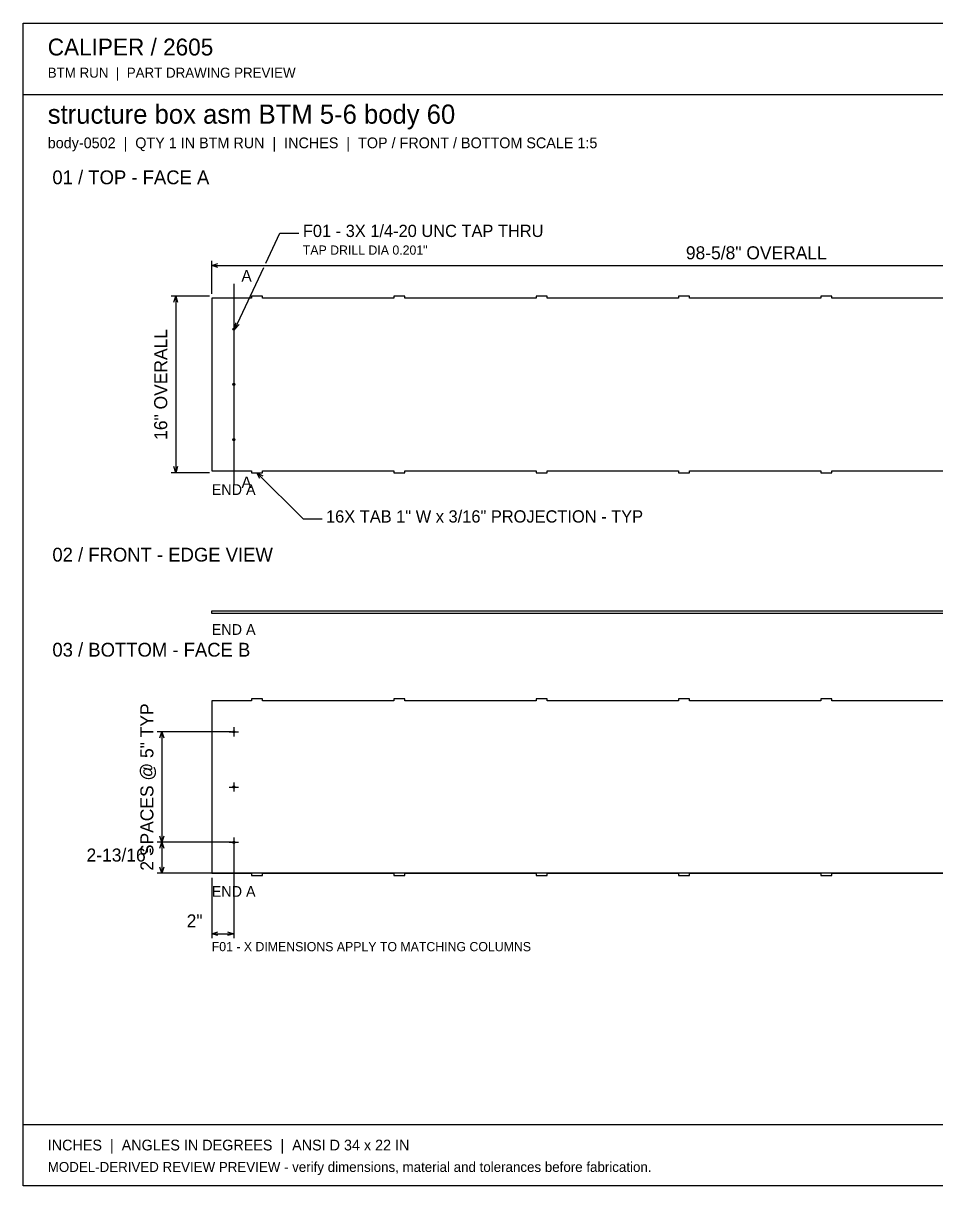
# Model space of a CAD drawing. Header units: inches. Extents: x 2 to 168, y 2 to 108.
# Drawn here: x 2.4 to 85, y 2.4 to 107.6 of the extents above; entities that cross this region are included whole.
import ezdxf
from ezdxf.enums import TextEntityAlignment as Align

# ---------------------------------------------------------------- set-up
doc = ezdxf.new("R2010")
doc.units = ezdxf.units.IN
doc.header["$MEASUREMENT"] = 0

msp = doc.modelspace()

# ---------------------------------------------------------------- linework, layer by layer
at = {"layer": 'ANNOTATION'}
for p, q in [((24.32, 85.9), (25.6, 88.63)), ((25.6, 88.63), (27.33, 88.63)), ((19.43, 83.14), (19.43, 86.13)), ((19.43, 85.71), (19.99, 85.88)), ((19.43, 85.71), (118.07, 85.71)), ((19.99, 85.53), (19.43, 85.71)), ((21.53, 79.93), (24.14, 85.52)), ((21.43, 84.04), (21.43, 65.89)), ((19.22, 82.93), (15.75, 82.93)), ((15.99, 82.38), (16.17, 82.93)), ((16.17, 82.93), (16.17, 66.93)), ((16.17, 82.93), (16.34, 82.38)), ((21.53, 79.93), (21.61, 80.51)), ((21.92, 80.36), (21.53, 79.93)), ((16.17, 66.93), (15.99, 67.49)), ((16.34, 67.49), (16.17, 66.93)), ((19.22, 66.93), (15.75, 66.93)), ((23.53, 66.93), (27.7, 62.76)), ((23.8, 66.41), (23.53, 66.93)), ((23.53, 66.93), (24.05, 66.66)), ((27.7, 62.76), (29.43, 62.76)), ((21.22, 43.47), (14.5, 43.47)), ((14.74, 42.92), (14.92, 43.47)), ((14.92, 43.47), (14.92, 33.47)), ((14.92, 43.47), (15.09, 42.92)), ((21.01, 43.47), (21.85, 43.47)), ((21.43, 43.89), (21.43, 43.06)), ((21.01, 38.47), (21.85, 38.47)), ((21.43, 38.89), (21.43, 38.06)), ((14.92, 33.47), (14.74, 34.03)), ((15.09, 34.03), (14.92, 33.47)), ((21.43, 33.89), (21.43, 33.06)), ((21.22, 33.47), (14.5, 33.47)), ((21.22, 33.47), (14.5, 33.47)), ((14.74, 32.92), (14.92, 33.47)), ((14.92, 33.47), (14.92, 30.66)), ((14.92, 33.47), (15.09, 32.92)), ((21.01, 33.47), (21.85, 33.47)), ((21.43, 33.26), (21.43, 24.78)), ((115.74, 30.66), (14.5, 30.66)), ((14.92, 30.66), (14.74, 31.22)), ((15.09, 31.22), (14.92, 30.66)), ((19.43, 30.26), (19.43, 24.78)), ((19.43, 25.19), (19.99, 25.37)), ((20.87, 25.37), (21.43, 25.19)), ((19.43, 25.19), (21.43, 25.19)), ((19.99, 25.02), (19.43, 25.19)), ((21.43, 25.19), (20.87, 25.02))]:
    msp.add_line(p, q, dxfattribs=at)
at = {"layer": 'OUTLINE'}
for p, q in [((2.36, 107.64), (167.64, 107.64)), ((2.36, 2.36), (2.36, 107.64)), ((2.36, 101.18), (167.64, 101.18)), ((19.43, 82.74), (19.43, 67.12)), ((23.03, 82.74), (19.43, 82.74)), ((24.03, 82.93), (23.03, 82.93)), ((23.03, 82.93), (23.03, 82.74)), ((24.03, 82.74), (24.03, 82.93)), ((35.92, 82.74), (24.03, 82.74)), ((36.92, 82.93), (35.92, 82.93)), ((35.92, 82.93), (35.92, 82.74)), ((36.92, 82.74), (36.92, 82.93)), ((48.81, 82.74), (36.92, 82.74)), ((49.81, 82.93), (48.81, 82.93)), ((48.81, 82.93), (48.81, 82.74)), ((49.81, 82.74), (49.81, 82.93)), ((61.69, 82.74), (49.81, 82.74)), ((62.69, 82.93), (61.69, 82.93)), ((61.69, 82.93), (61.69, 82.74)), ((62.69, 82.74), (62.69, 82.93)), ((74.58, 82.74), (62.69, 82.74)), ((75.58, 82.93), (74.58, 82.93)), ((74.58, 82.93), (74.58, 82.74)), ((75.58, 82.74), (75.58, 82.93)), ((87.47, 82.74), (75.58, 82.74)), ((19.43, 67.12), (23.03, 67.12)), ((23.03, 67.12), (23.03, 66.93)), ((23.03, 66.93), (24.03, 66.93)), ((24.03, 66.93), (24.03, 67.12)), ((24.03, 67.12), (35.92, 67.12)), ((35.92, 67.12), (35.92, 66.93)), ((35.92, 66.93), (36.92, 66.93)), ((36.92, 66.93), (36.92, 67.12)), ((36.92, 67.12), (48.81, 67.12)), ((48.81, 67.12), (48.81, 66.93)), ((48.81, 66.93), (49.81, 66.93)), ((49.81, 66.93), (49.81, 67.12)), ((49.81, 67.12), (61.69, 67.12)), ((61.69, 67.12), (61.69, 66.93)), ((61.69, 66.93), (62.69, 66.93)), ((62.69, 66.93), (62.69, 67.12)), ((62.69, 67.12), (74.58, 67.12)), ((74.58, 67.12), (74.58, 66.93)), ((74.58, 66.93), (75.58, 66.93)), ((75.58, 66.93), (75.58, 67.12)), ((75.58, 67.12), (87.47, 67.12)), ((19.43, 54.44), (117.66, 54.44)), ((19.43, 54.19), (19.43, 54.44)), ((118.07, 54.19), (19.43, 54.19)), ((24.03, 46.47), (23.03, 46.47)), ((23.03, 46.47), (23.03, 46.28)), ((24.03, 46.28), (24.03, 46.47)), ((36.92, 46.47), (35.92, 46.47)), ((35.92, 46.47), (35.92, 46.28)), ((36.92, 46.28), (36.92, 46.47)), ((49.81, 46.47), (48.81, 46.47)), ((48.81, 46.47), (48.81, 46.28)), ((49.81, 46.28), (49.81, 46.47)), ((62.69, 46.47), (61.69, 46.47)), ((61.69, 46.47), (61.69, 46.28)), ((62.69, 46.28), (62.69, 46.47)), ((75.58, 46.47), (74.58, 46.47)), ((74.58, 46.47), (74.58, 46.28)), ((75.58, 46.28), (75.58, 46.47)), ((19.43, 46.28), (19.43, 30.66)), ((23.03, 46.28), (19.43, 46.28)), ((35.92, 46.28), (24.03, 46.28)), ((48.81, 46.28), (36.92, 46.28)), ((61.69, 46.28), (49.81, 46.28)), ((74.58, 46.28), (62.69, 46.28)), ((87.47, 46.28), (75.58, 46.28)), ((19.43, 30.66), (23.03, 30.66)), ((23.03, 30.66), (23.03, 30.47)), ((24.03, 30.47), (24.03, 30.66)), ((24.03, 30.66), (35.92, 30.66)), ((35.92, 30.66), (35.92, 30.47)), ((36.92, 30.47), (36.92, 30.66)), ((36.92, 30.66), (48.81, 30.66)), ((48.81, 30.66), (48.81, 30.47)), ((49.81, 30.47), (49.81, 30.66)), ((49.81, 30.66), (61.69, 30.66)), ((61.69, 30.66), (61.69, 30.47)), ((62.69, 30.47), (62.69, 30.66)), ((62.69, 30.66), (74.58, 30.66)), ((74.58, 30.66), (74.58, 30.47)), ((75.58, 30.47), (75.58, 30.66)), ((75.58, 30.66), (87.47, 30.66)), ((23.03, 30.47), (24.03, 30.47)), ((35.92, 30.47), (36.92, 30.47)), ((48.81, 30.47), (49.81, 30.47)), ((61.69, 30.47), (62.69, 30.47)), ((74.58, 30.47), (75.58, 30.47)), ((2.36, 7.92), (167.64, 7.92)), ((167.64, 2.36), (2.36, 2.36))]:
    msp.add_line(p, q, dxfattribs=at)
for centre in [(21.43, 79.93), (21.43, 74.93), (21.43, 69.93), (21.43, 43.47), (21.43, 38.47), (21.43, 33.47)]:
    msp.add_circle(centre, 0.1, dxfattribs=at)

# ---------------------------------------------------------------- texts
at = {"layer": 'ANNOTATION'}
for s, height, p in [('CALIPER / 2605', 1.5278, (4.58, 104.72)), ('BTM RUN  |  PART DRAWING PREVIEW', 0.9028, (4.58, 102.71)), ('structure box asm BTM 5-6 body 60', 1.7361, (4.58, 98.54)), ('body-0502  |  QTY 1 IN BTM RUN  |  INCHES  |  TOP / FRONT / BOTTOM SCALE 1:5', 0.9722, (4.58, 96.32)), ('01 / TOP - FACE A', 1.25, (5, 93.06)), ('F01 - 3X 1/4-20 UNC TAP THRU', 1.1111, (27.68, 88.28)), ('TAP DRILL DIA 0.201"', 0.8333, (27.68, 86.68)), ('A', 1.04, (22.12, 84.25)), ('A', 1.04, (22.12, 65.54)), ('END A', 0.972, (19.43, 64.92)), ('16X TAB 1" W x 3/16" PROJECTION - TYP', 1.1111, (29.78, 62.42)), ('02 / FRONT - EDGE VIEW', 1.25, (5, 58.89)), ('END A', 0.972, (19.43, 52.25)), ('03 / BOTTOM - FACE B', 1.25, (5, 50.28)), ('END A', 0.972, (19.43, 28.53)), ('F01 - X DIMENSIONS APPLY TO MATCHING COLUMNS', 0.8333, (19.43, 23.6)), ('INCHES  |  ANGLES IN DEGREES  |  ANSI D 34 x 22 IN', 0.9722, (4.58, 5.56)), ('MODEL-DERIVED REVIEW PREVIEW - verify dimensions, material and tolerances before fabrication.', 0.9028, (4.58, 3.61))]:
    msp.add_text(s, height=height, dxfattribs=at).set_placement(p)
msp.add_text('98-5/8" OVERALL', height=1.1806, dxfattribs=at).set_placement((68.75, 86.26), align=Align.CENTER)
for s, p in [('16" OVERALL', (15.4, 74.93)), ('2 SPACES @ 5" TYP', (14.15, 38.47))]:
    msp.add_text(s, height=1.1806, rotation=90, dxfattribs=at).set_placement(p, align=Align.CENTER)
for s, p in [('2-13/16"', (14.01, 31.72)), ('2"', (18.6, 25.75))]:
    msp.add_text(s, height=1.181, dxfattribs=at).set_placement(p, align=Align.RIGHT)

doc.saveas('drawing.dxf')
